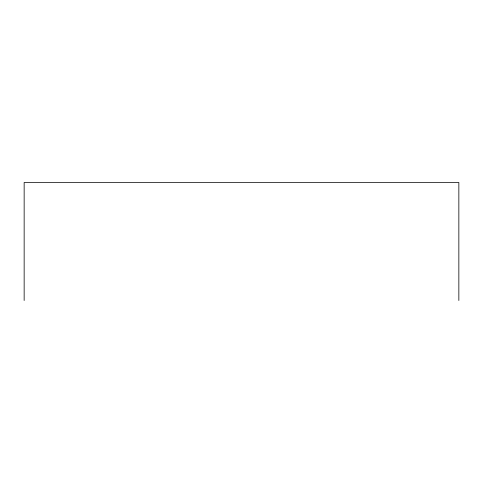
<?xml version="1.0" encoding="UTF-8"?>
<svg xmlns="http://www.w3.org/2000/svg" width="483" height="483" viewBox="0 0 483 483"><rect width="100%" height="100%" fill="white"/><g stroke="black" fill="none" stroke-linecap="round" stroke-linejoin="round"><path stroke-width="0.72" d="M458.85 300.504L458.85 182.496L24.15 182.496L24.15 300.504"/></g></svg>
